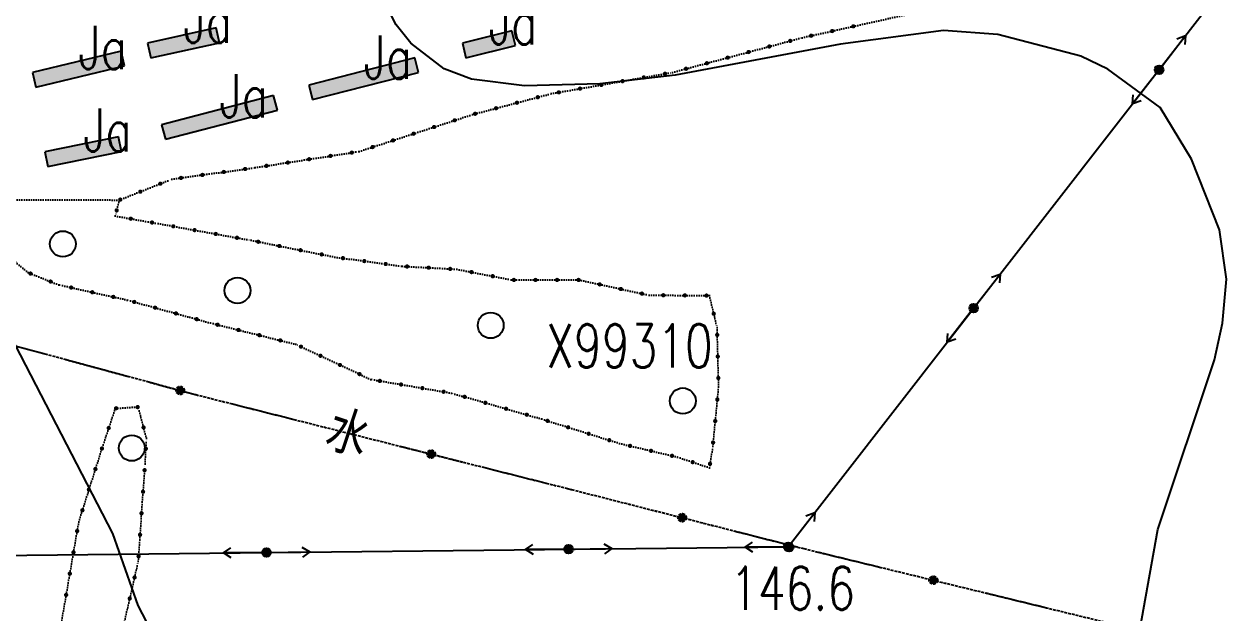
# Model space of a CAD drawing. Extents: x 408766 to 414302, y 5156573 to 5161925.
# Drawn here: x 409410 to 409967, y 5157536 to 5157809 of the extents above; entities that cross this region are included whole.
import ezdxf

# ---------------------------------------------------------------- set-up
doc = ezdxf.new("R2010")
doc.units = 0
doc.header["$LTSCALE"] = 1000
for name, pattern in [('0001', [0.5, 0.5, 0]), ('5130', [1, 1, 0]), ('5320', [0.0018, 0.0013, -0.0005]), ('8111', [1, 1, 0]), ('9100', [0.001, 0, -0.001]), ('9995', [0.001, 0, -0.001])]:
    doc.linetypes.add(name, pattern=pattern)
doc.layers.get('0').update_dxf_attribs({"linetype": 'CONTINUOUS'})
for name, color, linetype in [('0001', 1, 'CONTINUOUS'), ('0001ADD', 1, 'CONTINUOUS'), ('0001BAK', 1, 'CONTINUOUS'), ('0002', 2, 'CONTINUOUS'), ('0002ADD', 2, 'CONTINUOUS'), ('0005ADD', 5, 'CONTINUOUS'), ('0005BAK', 5, 'CONTINUOUS'), ('0007', 7, 'CONTINUOUS'), ('0009', 9, 'CONTINUOUS'), ('0011ADD', 11, 'CONTINUOUS'), ('0011BAK', 11, 'CONTINUOUS'), ('0013', 13, 'CONTINUOUS'), ('0015', 15, 'CONTINUOUS'), ('0017', 85, 'CONTINUOUS')]:
    doc.layers.add(name, color=color, linetype=linetype)
doc.styles.add('SIMPLEX', font='simplex.shx', dxfattribs={"width": 0.75, "height": 20})
doc.styles.add('XDX', font='simplex.shx', dxfattribs={"height": 20, "bigfont": 'xdx.shx'})

# ---------------------------------------------------------------- blocks, each defined once
blk = doc.blocks.new('8140')
for radius in [0.0002, 0.0001408438795997714, 8.315594389635764e-05, 3.012139848380626e-05]:
    blk.add_circle((0, 0), radius)
at = {"flags": 1}
blk.add_attdef('8140', (0, 0), '', height=1e-07, dxfattribs=at)
blk = doc.blocks.new('9310')
blk.add_circle((0, 0), 0.0006)
blk = doc.blocks.new('9100')
blk.add_hatch(color=256).paths.add_polyline_path([(0.0001, 0, 1), (-0.0001, 0, 1)])
blk = doc.blocks.new('5130')
blk.add_hatch(color=256).paths.add_polyline_path([(0.0002, 0, 1), (-0.0002, 0, 1)])
for points in [[(0, 0), (0.002, 0)], [(0.00163791951807736, 0.0002329556220974421), (0.002, 0), (0.001658335508446954, -0.0002290562335962028)]]:
    blk.add_lwpolyline(points)
blk.add_circle((0, 0), 0.0002)
at = {"flags": 1}
blk.add_attdef('5130', (0, 0), '', height=1e-06, dxfattribs=at)
blk = doc.blocks.new('5131')
for points in [[(-0.00163791951807736, -0.0002329556220974419), (-0.002, 2.449212707644754e-19), (-0.001658335508446954, 0.000229056233596203)], [(0, 0), (-0.002, 2.449212707644754e-19)]]:
    blk.add_lwpolyline(points)
at = {"flags": 1}
blk.add_attdef('5131', (0, 0), '', height=1e-10, dxfattribs=at)

msp = doc.modelspace()

# ---------------------------------------------------------------- hatches: boundary and pattern name
at = {"layer": '0001ADD', "linetype": '0001'}
for points in [[(409468.927673093, 5157793.438610082), (409500.7057596432, 5157800.440095861), (409499.1996556764, 5157807.276151071), (409467.4215691262, 5157800.274665292)], [(409614.9663096855, 5157793.479247281), (409637.8652172304, 5157799.080438326), (409636.2020574312, 5157805.879989744), (409613.3031498863, 5157800.278798699)], [(409415.6526201777, 5157779.902379224), (409456.7772064984, 5157789.704478683), (409455.1542557534, 5157796.513739353), (409414.0296694327, 5157786.711639894)], [(409543.8990707417, 5157774.048140805), (409592.968194537, 5157786.650829733), (409591.2269053694, 5157793.430793747), (409542.157781574, 5157780.828104819)], [(409475.7034968901, 5157755.671180495), (409527.5765663934, 5157769.207399247), (409525.8091530643, 5157775.980600124), (409473.936083561, 5157762.444381372)], [(409421.2605327097, 5157743.027842261), (409455.3752442025, 5157750.029340145), (409453.9679825929, 5157756.88642515), (409419.8532711001, 5157749.884927265)]]:
    msp.add_hatch(color=256, dxfattribs=at).paths.add_polyline_path(points)
at = {"layer": '0005ADD', "linetype": '5320'}
h = msp.add_hatch(color=256, dxfattribs=at)
edge = h.paths.add_edge_path()
edge.add_arc((409482.4942412844, 5157639.279017702), 1.9, 0, 360)
h = msp.add_hatch(color=256, dxfattribs=at)
edge = h.paths.add_edge_path()
edge.add_arc((409598.8099168742, 5157609.776015109), 1.9, 0, 360)
h = msp.add_hatch(color=256, dxfattribs=at)
edge = h.paths.add_edge_path()
edge.add_arc((409715.1333943187, 5157580.299982934), 1.9, 0, 360)
h = msp.add_hatch(color=256, dxfattribs=at)
edge = h.paths.add_edge_path()
edge.add_arc((409831.5782891565, 5157551.313532874), 1.9, 0, 360)

# ---------------------------------------------------------------- linework, layer by layer
at = {"layer": '0001', "linetype": '0001'}
for points in [[(409468.927673093, 5157793.438610082), (409500.7057596432, 5157800.440095861), (409499.1996556764, 5157807.276151071), (409467.4215691262, 5157800.274665292)], [(409614.9663096855, 5157793.479247281), (409637.8652172304, 5157799.080438326), (409636.2020574312, 5157805.879989744), (409613.3031498863, 5157800.278798699)], [(409415.6526201777, 5157779.902379224), (409456.7772064984, 5157789.704478683), (409455.1542557534, 5157796.513739353), (409414.0296694327, 5157786.711639894)], [(409543.8990707417, 5157774.048140805), (409592.968194537, 5157786.650829733), (409591.2269053694, 5157793.430793747), (409542.157781574, 5157780.828104819)], [(409475.7034968901, 5157755.671180495), (409527.5765663934, 5157769.207399247), (409525.8091530643, 5157775.980600124), (409473.936083561, 5157762.444381372)], [(409421.2605327097, 5157743.027842261), (409455.3752442025, 5157750.029340145), (409453.9679825929, 5157756.88642515), (409419.8532711001, 5157749.884927265)]]:
    msp.add_lwpolyline(points, close=True, dxfattribs=at)
at = {"layer": '0001BAK', "linetype": '9995'}
for points in [[(409454.3051456707, 5157727.537766001), (409452.4558282634, 5157720.149784366), (409472.2510316977, 5157716.619406917), (409515.3755907207, 5157708.851777049), (409554.2582374241, 5157701.084813416), (409585.364819654, 5157696.848227231), (409610.81629357, 5157695.435809758), (409636.2666053183, 5157690.493014836), (409667.373187548, 5157690.493014836), (409699.8929657727, 5157683.431593705), (409727.7884784851, 5157683.241716827), (409731.3237928073, 5157668.413332063), (409732.0303908044, 5157640.874522508), (409729.2028366476, 5157611.923961716), (409727.7884784851, 5157603.450789345), (409712.9417853674, 5157608.393584267), (409686.077115457, 5157614.748130428), (409650.0220229104, 5157626.046137744), (409608.31182205, 5157638.050353797), (409570.8423713411, 5157644.405566191), (409536.2016369568, 5157660.645702194), (409496.6112300884, 5157670.531958273), (409458.0295848344, 5157681.180386798), (409426.2164046071, 5157688.241807929), (409412.0774716544, 5157693.890811588), (409403.5936470157, 5157700.952232719)], [(409454.2810657109, 5157521.587972403), (409463.1016929043, 5157560.0898578), (409464.9829397192, 5157587.648651793), (409466.2371625145, 5157605.186029721), (409466.8641865342, 5157617.086361114), (409463.1016929043, 5157631.492046523), (409462.4837561892, 5157631.597538277), (409452.450323339, 5157630.971199773), (409446.8065828942, 5157614.060160348), (409435.5191020045, 5157578.359065987), (409426.1128679299, 5157523.868016871)]]:
    msp.add_lwpolyline(points, dxfattribs=at)
at = {"layer": '0002', "linetype": '5130'}
msp.add_lwpolyline([(409335.2493535271, 5157562.119125576), (409764.3488123456, 5157566.842131499), (409992.1435156491, 5157859.961573894)], dxfattribs=at)
at = {"layer": '0005ADD', "linetype": '5320'}
for points in [[(409390.7875925818, 5157664.076005094), (409419.7475869089, 5157656.245377497)], [(409429.4009183513, 5157653.635168297), (409458.3609126784, 5157645.804540699)], [(409468.0142441207, 5157643.1943315), (409489.7531469663, 5157637.316248423), (409497.0058743562, 5157635.484708716)], [(409506.7014974531, 5157633.036261706), (409535.7883667441, 5157625.690920675)], [(409584.2664822289, 5157613.448685624), (409613.3533515198, 5157606.103344594)], [(409623.0489746167, 5157603.654897584), (409652.1358439077, 5157596.309556553)], [(409661.8314670046, 5157593.861109543), (409663.9246583358, 5157593.332513494), (409690.905691242, 5157586.465889487)], [(409700.5967724728, 5157583.999526867), (409729.6700161652, 5157576.600439003)], [(409739.3610973959, 5157574.134076382), (409768.4343410883, 5157566.734988519)], [(409778.1421150266, 5157564.335640781), (409807.2891190976, 5157557.232672832)], [(409817.0047871213, 5157554.865016849), (409846.1517911922, 5157547.7620489)], [(409855.8674592159, 5157545.394392916), (409885.0144632869, 5157538.291424967)]]:
    msp.add_lwpolyline(points, dxfattribs=at)
for centre in [(409482.4942412844, 5157639.279017702), (409598.8099168742, 5157609.776015109), (409715.1333943187, 5157580.299982934), (409831.5782891565, 5157551.313532874)]:
    msp.add_circle(centre, 1.9, dxfattribs=at)
at = {"layer": '0005BAK', "linetype": '5320'}
msp.add_lwpolyline([(409118.346701022, 5157728.54986214), (409217.7041509238, 5157705.394175279), (409339.8889880854, 5157677.838715562), (409489.7531469663, 5157637.316248423), (409663.9246583358, 5157593.332513494), (409771.5458580393, 5157565.94311309), (409919.9071407055, 5157529.788267361), (410077.3197831876, 5157490.457945818), (410108.9294053636, 5157480.782696887), (410113.5178951588, 5157474.162803739), (410109.4392328706, 5157426.805043292), (410103.7088679813, 5157370.501445633), (410088.3680096382, 5157226.289451557), (410080.2463712979, 5157125.341065387), (410072.9646475913, 5157039.902556123), (410067.5502431472, 5156996.638960321), (410064.8241445824, 5156966.507463304)], dxfattribs=at)
at = {"layer": '0007', "linetype": '8111'}
msp.add_lwpolyline([(409029.4600097887, 5158399.1646539), (409040.974597, 5158387.460647), (409115.140592, 5158341.597273001), (409143.625765, 5158317.316235), (409155.834119, 5158300.469792), (409211.593082, 5158208.765158), (409252.522457, 5158085.724188), (409279.86906, 5157975.758649), (409298.467801, 5157915.561038), (409327.660258, 5157803.64184), (409335.379387, 5157785.016014), (409398.833818, 5157674.060509), (409451.150852, 5157572.93781), (409462.894014, 5157539.598925), (409468.90816, 5157528.004997)], dxfattribs=at)
at = {"layer": '0007', "linetype": '8111', "elevation": 148}
msp.add_lwpolyline([(409923.528554, 5157507.254808), (409935.575586, 5157574.854394), (409961.881495, 5157653.488981), (409965.531327, 5157670.52988), (409967.369947, 5157690.794926), (409964.211909, 5157713.736954), (409951.185509, 5157746.473684), (409936.641925, 5157770.364212), (409912.41687, 5157788.172798), (409899.907188, 5157794.231163), (409861.512412, 5157804.176861), (409836.20728, 5157806.143585), (409788.479019, 5157799.839516001), (409711.992646, 5157785.438776), (409677.006366, 5157781.32304), (409642.109317, 5157780.379296), (409617.473433, 5157783.597312001), (409604.9279, 5157788.387134), (409589.410929, 5157800.24281), (409582.674041, 5157808.682178), (409540.4519311683, 5157891.956967365)], dxfattribs=at)
at = {"layer": '0009', "linetype": '9995'}
msp.add_lwpolyline([(409454.3051456707, 5157727.537766001), (409403.7959478077, 5157727.575470809)], dxfattribs=at)
at = {"layer": '0011BAK', "linetype": '9100'}
msp.add_lwpolyline([(409454.3051456707, 5157727.537766001), (409478.6000352333, 5157737.18545254), (409517.2172068062, 5157742.542533675), (409565.4886549712, 5157750.042457233), (409618.0509048076, 5157767.185121851), (409654.5226864121, 5157776.82787537), (409710.7590371969, 5157786.702356901), (409770.8301736572, 5157802.773612767), (409828.7559201491, 5157815.63061746), (409895.2632699838, 5157827.416200942), (409956.4071231629, 5157843.48744435), (409976.7883930661, 5157852.058789118), (409992.8788830327, 5157875.629956082)], dxfattribs=at)

# ---------------------------------------------------------------- block references
at = {"layer": '0001ADD', "linetype": '9995', "xscale": 10000, "yscale": 10000, "zscale": 10000}
for p in [(409453.1100188888, 5157722.763261267), (409459.648229709, 5157718.867054842), (409469.4928908194, 5157717.111307816), (409479.3353670826, 5157715.343370793), (409489.1769929826, 5157713.570689309), (409499.0186188826, 5157711.798007825), (409508.8602447826, 5157710.02532634), (409518.6899212124, 5157708.189726325), (409528.496191635, 5157706.230884728), (409538.3024620575, 5157704.272043132), (409548.10873248, 5157702.313201535), (409557.953133399, 5157700.581584063), (409567.861657565, 5157699.232084582), (409577.770181731, 5157697.8825851), (409413.1729204843, 5157693.453141046), (409587.6964801936, 5157696.718832836), (409597.6811174565, 5157696.164740126), (409607.6657547192, 5157695.610647417), (409617.5353621553, 5157694.13087572), (409627.3519405134, 5157692.22436337), (409422.4591745001, 5157689.74295421), (409432.0289261356, 5157686.951630021), (409637.1853710227, 5157690.493014836), (409647.1853710227, 5157690.493014836), (409657.1853710227, 5157690.493014836), (409667.1853710227, 5157690.493014836), (409676.9619165718, 5157688.410895662), (409686.7341849445, 5157686.288922324), (409441.7913276508, 5157684.784715935), (409451.5537291661, 5157682.617801849), (409696.5064533172, 5157684.166948984), (409706.4273831141, 5157683.387115771), (409716.4271514651, 5157683.319050172), (409726.4269198161, 5157683.250984573), (409461.2747864449, 5157680.284720033), (409470.9143784649, 5157677.624219011), (409480.5539704848, 5157674.963717989), (409490.1935625047, 5157672.303216966), (409499.8540400413, 5157669.722185094), (409729.7918568649, 5157674.838824541), (409509.5561188963, 5157667.299445758), (409519.2581977513, 5157664.876706422), (409731.4108588878, 5157665.020035991), (409528.9602766064, 5157662.453967086), (409538.4980756288, 5157659.569094639), (409547.5524347679, 5157655.324264775), (409731.6673570916, 5157655.023326098), (409556.6067939072, 5157651.07943491), (409565.6611530464, 5157646.834605046), (409575.0597918773, 5157643.690247372), (409584.9189841218, 5157642.018024812), (409731.9238552955, 5157645.026616205), (409594.7781763662, 5157640.345802253), (409604.6373686107, 5157638.673579695), (409614.3401943417, 5157636.315385326), (409452.8319469022, 5157630.99502268), (409462.8084615028, 5157631.542105848), (409623.9501201958, 5157633.549644), (409633.5600460499, 5157630.783902675), (409731.46207297, 5157635.055670206), (409643.169971904, 5157628.018161349), (409652.7605411073, 5157625.188012124), (409730.4900145272, 5157625.103027221), (409449.4056944901, 5157621.848200762), (409465.5535616557, 5157622.104429328), (409662.3030179336, 5157622.197838882), (409671.8454947597, 5157619.207665639), (409681.387971586, 5157616.217492396), (409729.5179560843, 5157615.150384236), (409446.2670621693, 5157612.353714021), (409466.6109110804, 5157612.2794291), (409691.026567688, 5157613.577391209), (409700.7580313342, 5157611.275519079), (409710.4894949804, 5157608.973646949), (409443.252482006, 5157602.818919506), (409720.0388486179, 5157606.030813789), (409728.0901357679, 5157605.257965365), (409466.0305222744, 5157602.296648346), (409440.2379018426, 5157593.284124992), (409465.3171730119, 5157592.322124155), (409437.2233216792, 5157583.749330477), (409464.620991945, 5157582.346400081), (409434.7797033976, 5157574.075672071), (409463.9399465703, 5157572.369618176), (409433.0786628118, 5157564.221411017), (409463.2589011954, 5157562.39283627), (409431.377622226, 5157554.367149963), (409461.384062532, 5157552.592430883), (409429.6765816402, 5157544.512888908), (409459.150955604, 5157542.8449577)]:
    msp.add_blockref('9100', p, dxfattribs=at)
at = {"layer": '0002ADD', "linetype": '5130', "xscale": 10000, "yscale": 10000, "zscale": 10000}
for name, p, rotation in [('5130', (409936.1642480914, 5157787.929118994), 52.14780981881159), ('5131', (409936.1642480914, 5157787.929118994), 52.14780981881159), ('5130', (409850.2565302185, 5157677.385625247), 52.14780981881159), ('5131', (409850.2565302185, 5157677.385625247), 52.14780981881159), ('5130', (409764.3488123456, 5157566.842131499), 52.14780981881159), ('5131', (409522.5592673742, 5157564.180805716), 0.630616930170271), ('5130', (409522.5592673742, 5157564.180805716), 0.630616930170271), ('5131', (409662.550787691, 5157565.721662425), 0.630616930170271), ('5130', (409662.550787691, 5157565.721662425), 0.630616930170271), ('5131', (409764.3488123456, 5157566.842131499), 0.630616930170271)]:
    msp.add_blockref(name, p, dxfattribs=dict(at, rotation=rotation))
at = {"layer": '0011ADD', "linetype": '9100', "xscale": 10000, "yscale": 10000, "zscale": 10000}
for p in [(409774.9591689748, 5157803.69007074), (409784.7215882891, 5157805.856904635), (409794.4840076034, 5157808.023738531), (409755.5954521783, 5157798.697760014), (409765.2557050277, 5157801.282235761), (409736.2749464797, 5157793.52880852), (409745.935199329, 5157796.113284267), (409716.954440781, 5157788.359857026), (409726.6146936303, 5157790.944332773), (409677.6784214615, 5157780.893766469), (409687.5277395651, 5157782.623197848), (409697.3770576686, 5157784.352629228), (409707.2263757721, 5157786.082060607), (409657.9797852545, 5157777.43490371), (409667.829103358, 5157779.16433509), (409628.9126496511, 5157770.05685237), (409638.5804583211, 5157772.612918786), (409648.2482669911, 5157775.168985201), (409609.7178510752, 5157764.467377732), (409619.2448409811, 5157767.500785954), (409600.2107019935, 5157761.366713878), (409581.1964038301, 5157755.165386168), (409590.7035529118, 5157758.266050023), (409552.1704842179, 5157747.973216173), (409562.0519275789, 5157749.508493706), (409571.6892547485, 5157752.064722314), (409522.5261541348, 5157743.367383574), (409532.4075974958, 5157744.902661107), (409542.2890408569, 5157746.43793864), (409482.9183019369, 5157737.784494473), (409492.8234487401, 5157739.158563907), (409502.7285955432, 5157740.532633341), (409512.6337423463, 5157741.906702775), (409464.0638535193, 5157731.413023558), (409473.3578609941, 5157735.10374504), (409454.7698460444, 5157727.722302075)]:
    msp.add_blockref('9100', p, dxfattribs=at)
at = {"layer": '0015', "linetype": '5130', "xscale": 10000, "yscale": 10000, "zscale": 10000}
for p in [(409428.1532975577, 5157707.159466399), (409509.0858381284, 5157685.603253448), (409626.4380198443, 5157669.436087683), (409715.4638186953, 5157634.407244665), (409460.0794714301, 5157612.579160734)]:
    msp.add_blockref('9310', p, dxfattribs=at)
at = {"layer": '0015', "xscale": 10000, "yscale": 10000, "zscale": 10000}
msp.add_blockref('8140', (409764.8090016887, 5157566.63124935, 146.6), dxfattribs=at)

# ---------------------------------------------------------------- texts
at = {"layer": '0007', "style": 'SIMPLEX', "width": 0.75}
msp.add_text('146.6', height=20, dxfattribs=at).set_placement((409737.3971479114, 5157537.579110095, 146.6))
at = {"layer": '0013', "linetype": '0001', "style": 'XDX'}
msp.add_text('水', height=20, rotation=341.7241858832035, dxfattribs=at).set_placement((409548.2061884692, 5157612.777869042))
at = {"layer": '0017', "linetype": '0001', "style": 'SIMPLEX', "width": 0.75}
for s, p in [('Ja', (409484.0636643854, 5157800.357380576)), ('Ja', (409625.5841835588, 5157799.679618513)), ('Ja', (409435.4034379664, 5157788.208059289)), ('Ja', (409567.5629880567, 5157783.739467277)), ('Ja', (409500.7563249789, 5157765.82589031)), ('Ja', (409437.6142576513, 5157749.957133705)), ('X99310', (409652.2327439256, 5157649.939714324))]:
    msp.add_text(s, height=20, dxfattribs=at).set_placement(p)

doc.saveas('drawing.dxf')
